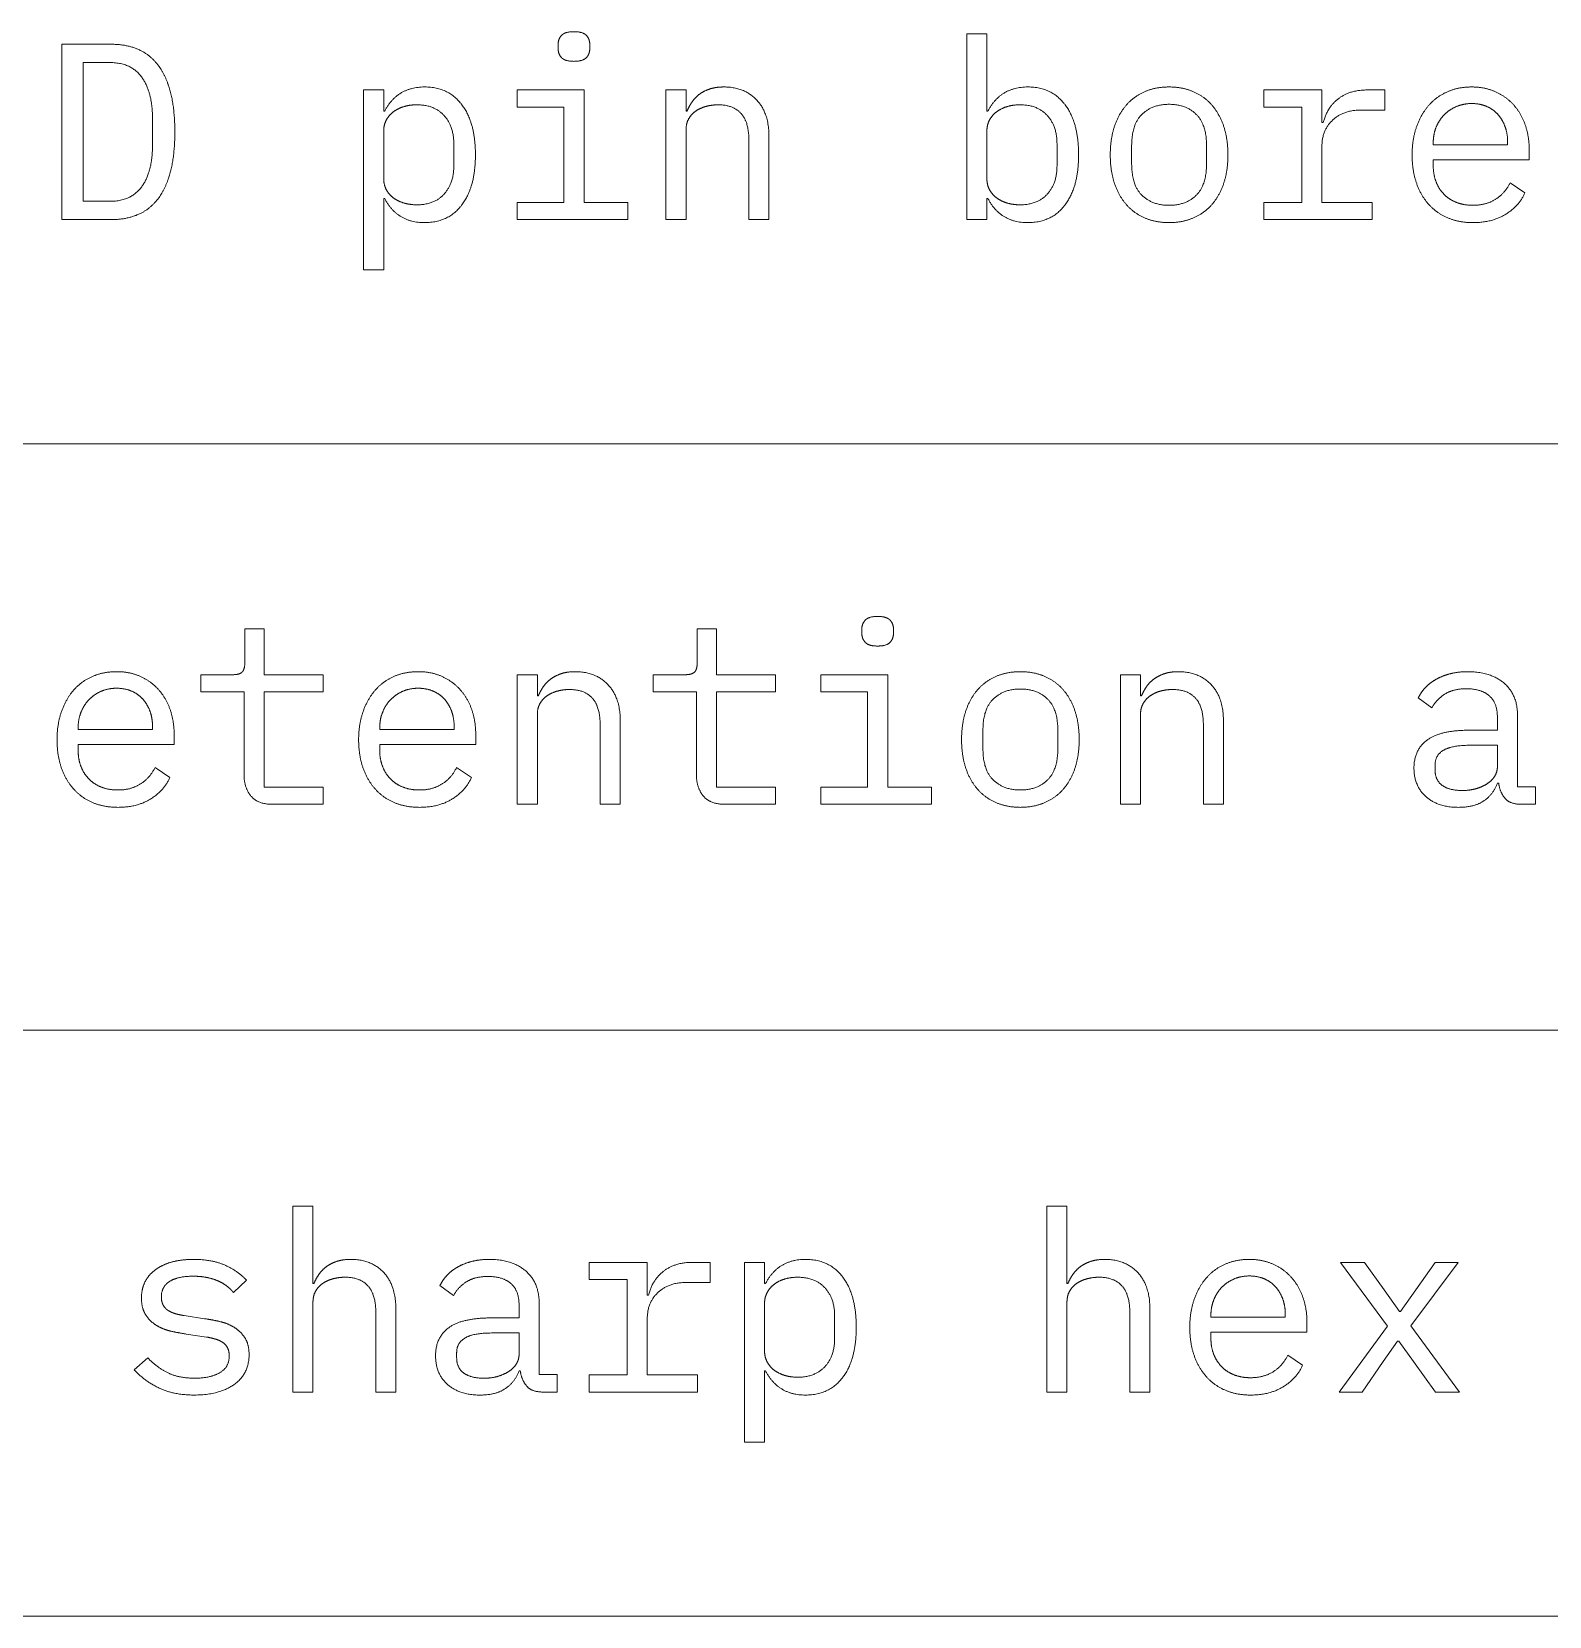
# Model space of a CAD drawing. Header units: millimetres. Extents: x 22 to 584, y 11 to 410.
# Drawn here: x 457.35 to 475.47, y 51.35 to 70.27 of the extents above; entities that cross this region are included whole.
import ezdxf

# ---------------------------------------------------------------- set-up
doc = ezdxf.new("R2010")
doc.units = ezdxf.units.MM
doc.layers.add('dims', color=7, linetype='Continuous', lineweight=5)

msp = doc.modelspace()

# ---------------------------------------------------------------- linework, layer by layer
at = {"layer": 'dims'}
for p, q in [((468.513, 70.248), (468.513, 68.028)), ((468.753, 70.248), (468.513, 70.248)), ((468.753, 69.324), (468.753, 70.248)), ((457.713, 70.122), (457.713, 68.028)), ((458.298, 70.122), (457.713, 70.122)), ((463.635, 70.119), (463.635, 70.071)), ((464.013, 70.071), (464.013, 70.119)), ((457.965, 69.903), (458.286, 69.903)), ((457.965, 68.247), (457.965, 69.903)), ((461.313, 69.576), (461.313, 67.428)), ((461.553, 69.576), (461.313, 69.576)), ((461.553, 69.324), (461.553, 69.576)), ((463.146, 69.576), (463.146, 69.372)), ((463.944, 69.576), (463.146, 69.576)), ((463.944, 68.232), (463.944, 69.576)), ((464.922, 69.576), (464.922, 68.028)), ((465.162, 69.576), (464.922, 69.576)), ((465.162, 69.324), (465.162, 69.576)), ((472.059, 69.576), (472.059, 69.372)), ((472.752, 69.576), (472.059, 69.576)), ((472.752, 69.186), (472.752, 69.576)), ((473.505, 69.576), (473.289, 69.576)), ((473.505, 69.336), (473.505, 69.576)), ((461.565, 69.324), (461.553, 69.324)), ((463.146, 69.372), (463.704, 69.372)), ((463.704, 69.372), (463.704, 68.232)), ((465.174, 69.324), (465.162, 69.324)), ((468.765, 69.324), (468.753, 69.324)), ((472.059, 69.372), (472.512, 69.372)), ((472.512, 69.372), (472.512, 68.232)), ((473.214, 69.336), (473.505, 69.336)), ((458.793, 69.237), (458.793, 68.913)), ((461.553, 68.523), (461.553, 69.081)), ((465.162, 68.028), (465.162, 69.102)), ((468.753, 68.523), (468.753, 69.081)), ((472.767, 69.186), (472.752, 69.186)), ((462.39, 68.934), (462.39, 68.67)), ((465.912, 68.979), (465.912, 68.028)), ((466.152, 68.028), (466.152, 69.021)), ((469.59, 68.934), (469.59, 68.67)), ((470.481, 68.691), (470.481, 68.913)), ((471.375, 68.913), (471.375, 68.691)), ((472.752, 68.232), (472.752, 68.901)), ((474.081, 68.922), (474.081, 68.943)), ((474.969, 68.922), (474.081, 68.922)), ((474.969, 68.955), (474.969, 68.922)), ((474.081, 68.742), (475.227, 68.742)), ((474.081, 68.67), (474.081, 68.742)), ((475.227, 68.742), (475.227, 68.856)), ((475.176, 68.349), (474.999, 68.469)), ((458.286, 68.247), (457.965, 68.247)), ((461.553, 68.28), (461.565, 68.28)), ((461.553, 67.428), (461.553, 68.28)), ((463.146, 68.232), (463.146, 68.028)), ((463.704, 68.232), (463.146, 68.232)), ((464.466, 68.232), (463.944, 68.232)), ((464.466, 68.028), (464.466, 68.232)), ((468.753, 68.28), (468.765, 68.28)), ((468.753, 68.028), (468.753, 68.28)), ((472.059, 68.232), (472.059, 68.028)), ((472.512, 68.232), (472.059, 68.232)), ((473.352, 68.232), (472.752, 68.232)), ((473.352, 68.028), (473.352, 68.232)), ((457.713, 68.028), (458.298, 68.028)), ((463.146, 68.028), (464.466, 68.028)), ((464.922, 68.028), (465.162, 68.028)), ((465.912, 68.028), (466.152, 68.028)), ((468.513, 68.028), (468.753, 68.028)), ((472.059, 68.028), (473.352, 68.028)), ((461.313, 67.428), (461.553, 67.428)), ((423.223, 65.35), (566.75, 65.35)), ((459.895, 63.14), (459.895, 62.735)), ((460.126, 63.14), (459.895, 63.14)), ((460.126, 62.594), (460.126, 63.14)), ((465.295, 63.14), (465.295, 62.735)), ((465.526, 63.14), (465.295, 63.14)), ((465.526, 62.594), (465.526, 63.14)), ((467.26, 63.137), (467.26, 63.089)), ((467.638, 63.089), (467.638, 63.137)), ((459.37, 62.594), (459.37, 62.39)), ((459.754, 62.594), (459.37, 62.594)), ((460.831, 62.594), (460.126, 62.594)), ((460.831, 62.39), (460.831, 62.594)), ((463.147, 62.594), (463.147, 61.046)), ((463.387, 62.594), (463.147, 62.594)), ((463.387, 62.342), (463.387, 62.594)), ((464.77, 62.594), (464.77, 62.39)), ((465.154, 62.594), (464.77, 62.594)), ((466.231, 62.594), (465.526, 62.594)), ((466.231, 62.39), (466.231, 62.594)), ((466.771, 62.594), (466.771, 62.39)), ((467.569, 62.594), (466.771, 62.594)), ((467.569, 61.25), (467.569, 62.594)), ((470.347, 62.594), (470.347, 61.046)), ((470.587, 62.594), (470.347, 62.594)), ((470.587, 62.342), (470.587, 62.594)), ((459.37, 62.39), (459.886, 62.39)), ((459.886, 62.39), (459.886, 61.4)), ((460.126, 62.39), (460.831, 62.39)), ((460.126, 61.25), (460.126, 62.39)), ((463.399, 62.342), (463.387, 62.342)), ((464.77, 62.39), (465.286, 62.39)), ((465.286, 62.39), (465.286, 61.4)), ((465.526, 62.39), (466.231, 62.39)), ((465.526, 61.25), (465.526, 62.39)), ((466.771, 62.39), (467.329, 62.39)), ((467.329, 62.39), (467.329, 61.25)), ((470.599, 62.342), (470.587, 62.342)), ((473.902, 62.318), (474.064, 62.198)), ((463.387, 61.046), (463.387, 62.12)), ((470.587, 61.046), (470.587, 62.12)), ((474.847, 62.084), (474.847, 61.931)), ((475.087, 61.256), (475.087, 62.108)), ((457.906, 61.94), (457.906, 61.961)), ((458.794, 61.94), (457.906, 61.94)), ((458.794, 61.973), (458.794, 61.94)), ((461.506, 61.94), (461.506, 61.961)), ((462.394, 61.94), (461.506, 61.94)), ((462.394, 61.973), (462.394, 61.94)), ((464.137, 61.997), (464.137, 61.046)), ((464.377, 61.046), (464.377, 62.039)), ((468.706, 61.709), (468.706, 61.931)), ((469.6, 61.931), (469.6, 61.709)), ((471.337, 61.997), (471.337, 61.046)), ((471.577, 61.046), (471.577, 62.039)), ((474.847, 61.931), (474.517, 61.931)), ((457.906, 61.76), (459.052, 61.76)), ((457.906, 61.688), (457.906, 61.76)), ((459.052, 61.76), (459.052, 61.874)), ((461.506, 61.76), (462.652, 61.76)), ((461.506, 61.688), (461.506, 61.76)), ((462.652, 61.76), (462.652, 61.874)), ((474.517, 61.751), (474.847, 61.751)), ((474.847, 61.751), (474.847, 61.496)), ((474.103, 61.454), (474.103, 61.517)), ((459.001, 61.367), (458.824, 61.487)), ((462.601, 61.367), (462.424, 61.487)), ((460.831, 61.25), (460.126, 61.25)), ((460.831, 61.046), (460.831, 61.25)), ((466.231, 61.25), (465.526, 61.25)), ((466.231, 61.046), (466.231, 61.25)), ((466.771, 61.25), (466.771, 61.046)), ((467.329, 61.25), (466.771, 61.25)), ((468.091, 61.25), (467.569, 61.25)), ((468.091, 61.046), (468.091, 61.25)), ((474.847, 61.298), (474.862, 61.298)), ((475.303, 61.256), (475.087, 61.256)), ((475.303, 61.046), (475.303, 61.256)), ((460.228, 61.046), (460.831, 61.046)), ((463.147, 61.046), (463.387, 61.046)), ((464.137, 61.046), (464.377, 61.046)), ((465.628, 61.046), (466.231, 61.046)), ((466.771, 61.046), (468.091, 61.046)), ((470.347, 61.046), (470.587, 61.046)), ((471.337, 61.046), (471.577, 61.046)), ((475.138, 61.046), (475.303, 61.046)), ((423.223, 58.35), (566.75, 58.35)), ((460.469, 56.248), (460.469, 54.028)), ((460.709, 56.248), (460.469, 56.248)), ((460.709, 55.324), (460.709, 56.248)), ((469.469, 56.248), (469.469, 54.028)), ((469.709, 56.248), (469.469, 56.248)), ((469.709, 55.324), (469.709, 56.248)), ((464.005, 55.576), (464.005, 55.372)), ((464.699, 55.576), (464.005, 55.576)), ((464.699, 55.186), (464.699, 55.576)), ((465.451, 55.576), (465.235, 55.576)), ((465.451, 55.336), (465.451, 55.576)), ((465.859, 55.576), (465.859, 53.428)), ((466.099, 55.576), (465.859, 55.576)), ((466.099, 55.324), (466.099, 55.576)), ((472.972, 55.576), (473.534, 54.814)), ((473.26, 55.576), (472.972, 55.576)), ((473.494, 55.249), (473.26, 55.576)), ((473.812, 54.817), (474.379, 55.576)), ((474.103, 55.576), (473.872, 55.249)), ((474.379, 55.576), (474.103, 55.576)), ((459.76, 55.216), (459.916, 55.363)), ((460.72, 55.324), (460.709, 55.324)), ((462.224, 55.3), (462.385, 55.18)), ((464.005, 55.372), (464.459, 55.372)), ((464.459, 55.372), (464.459, 54.232)), ((465.16, 55.336), (465.451, 55.336)), ((466.111, 55.324), (466.099, 55.324)), ((469.72, 55.324), (469.709, 55.324)), ((460.709, 54.028), (460.709, 55.102)), ((463.169, 55.066), (463.169, 54.913)), ((463.409, 54.238), (463.409, 55.09)), ((464.714, 55.186), (464.699, 55.186)), ((466.099, 54.523), (466.099, 55.081)), ((469.709, 54.028), (469.709, 55.102)), ((473.68, 54.991), (473.494, 55.249)), ((473.872, 55.249), (473.692, 54.991)), ((459.415, 54.904), (459.172, 54.94)), ((461.459, 54.979), (461.459, 54.028)), ((461.698, 54.028), (461.698, 55.021)), ((463.169, 54.913), (462.839, 54.913)), ((464.699, 54.232), (464.699, 54.901)), ((466.936, 54.934), (466.936, 54.67)), ((470.459, 54.979), (470.459, 54.028)), ((470.699, 54.028), (470.699, 55.021)), ((471.427, 54.922), (471.427, 54.943)), ((472.315, 54.922), (471.427, 54.922)), ((472.315, 54.955), (472.315, 54.922)), ((473.692, 54.991), (473.68, 54.991)), ((459.194, 54.721), (459.436, 54.685)), ((462.839, 54.733), (463.169, 54.733)), ((463.169, 54.733), (463.169, 54.478)), ((471.427, 54.742), (472.574, 54.742)), ((471.427, 54.67), (471.427, 54.742)), ((472.574, 54.742), (472.574, 54.856)), ((473.534, 54.814), (472.957, 54.028)), ((474.394, 54.028), (473.812, 54.817)), ((462.424, 54.436), (462.424, 54.499)), ((473.485, 54.391), (473.656, 54.637)), ((473.656, 54.637), (473.669, 54.637)), ((473.669, 54.637), (473.845, 54.391)), ((458.737, 54.436), (458.575, 54.295)), ((472.522, 54.349), (472.345, 54.469)), ((473.234, 54.028), (473.485, 54.391)), ((473.845, 54.391), (474.106, 54.028)), ((463.169, 54.28), (463.184, 54.28)), ((463.624, 54.238), (463.409, 54.238)), ((463.624, 54.028), (463.624, 54.238)), ((464.005, 54.232), (464.005, 54.028)), ((464.459, 54.232), (464.005, 54.232)), ((465.299, 54.232), (464.699, 54.232)), ((465.299, 54.028), (465.299, 54.232)), ((466.099, 54.28), (466.111, 54.28)), ((466.099, 53.428), (466.099, 54.28)), ((460.469, 54.028), (460.709, 54.028)), ((461.459, 54.028), (461.698, 54.028)), ((463.459, 54.028), (463.624, 54.028)), ((464.005, 54.028), (465.299, 54.028)), ((469.469, 54.028), (469.709, 54.028)), ((470.459, 54.028), (470.699, 54.028)), ((472.957, 54.028), (473.234, 54.028)), ((474.106, 54.028), (474.394, 54.028)), ((465.859, 53.428), (466.099, 53.428)), ((423.223, 51.35), (566.75, 51.35))]:
    msp.add_line(p, q, dxfattribs=at)
for points in [[(463.635, 70.119), (463.635, 70.185), (463.677, 70.229)], [(463.677, 70.229), (463.719, 70.272), (463.824, 70.272)], [(463.824, 70.272), (463.929, 70.272), (463.971, 70.229)], [(463.971, 70.229), (464.013, 70.185), (464.013, 70.119)], [(458.298, 70.122), (458.682, 70.122), (458.871, 69.858)], [(463.677, 69.961), (463.635, 70.005), (463.635, 70.071)], [(464.013, 70.071), (464.013, 70.005), (463.971, 69.961)], [(458.665, 69.729), (458.538, 69.903), (458.286, 69.903)], [(458.871, 69.858), (459.06, 69.594), (459.06, 69.075)], [(463.824, 69.918), (463.719, 69.918), (463.677, 69.961)], [(463.971, 69.961), (463.929, 69.918), (463.824, 69.918)], [(458.793, 69.237), (458.793, 69.555), (458.665, 69.729)], [(461.565, 69.324), (461.715, 69.612), (462.042, 69.612)], [(462.042, 69.612), (462.327, 69.612), (462.487, 69.399)], [(465.234, 69.433), (465.27, 69.486), (465.322, 69.525)], [(465.322, 69.525), (465.375, 69.564), (465.447, 69.588)], [(465.447, 69.588), (465.519, 69.612), (465.615, 69.612)], [(465.615, 69.612), (465.858, 69.612), (466.005, 69.457)], [(466.005, 69.457), (466.152, 69.303), (466.152, 69.021)], [(468.765, 69.324), (468.915, 69.612), (469.242, 69.612)], [(469.242, 69.612), (469.527, 69.612), (469.687, 69.399)], [(470.414, 69.391), (470.505, 69.498), (470.635, 69.555)], [(470.635, 69.555), (470.766, 69.612), (470.928, 69.612)], [(470.928, 69.612), (471.09, 69.612), (471.22, 69.555)], [(471.22, 69.555), (471.351, 69.498), (471.442, 69.391)], [(472.767, 69.186), (472.815, 69.369), (472.949, 69.472)], [(472.949, 69.472), (473.082, 69.576), (473.289, 69.576)], [(474.027, 69.391), (474.12, 69.498), (474.25, 69.555)], [(474.25, 69.555), (474.381, 69.612), (474.54, 69.612)], [(474.54, 69.612), (474.696, 69.612), (474.823, 69.555)], [(474.823, 69.555), (474.951, 69.498), (475.041, 69.397)], [(461.67, 69.316), (461.616, 69.276), (461.584, 69.217)], [(461.796, 69.378), (461.724, 69.357), (461.67, 69.316)], [(461.949, 69.399), (461.868, 69.399), (461.796, 69.378)], [(462.274, 69.271), (462.159, 69.399), (461.949, 69.399)], [(462.39, 68.934), (462.39, 69.144), (462.274, 69.271)], [(462.487, 69.399), (462.648, 69.186), (462.648, 68.802)], [(465.174, 69.324), (465.198, 69.381), (465.234, 69.433)], [(465.282, 69.327), (465.228, 69.291), (465.195, 69.234)], [(465.405, 69.381), (465.336, 69.363), (465.282, 69.327)], [(465.546, 69.399), (465.474, 69.399), (465.405, 69.381)], [(465.819, 69.295), (465.726, 69.399), (465.546, 69.399)], [(465.912, 68.979), (465.912, 69.192), (465.819, 69.295)], [(468.87, 69.316), (468.816, 69.276), (468.784, 69.217)], [(468.996, 69.378), (468.924, 69.357), (468.87, 69.316)], [(469.149, 69.399), (469.068, 69.399), (468.996, 69.378)], [(469.474, 69.271), (469.359, 69.399), (469.149, 69.399)], [(469.59, 68.934), (469.59, 69.144), (469.474, 69.271)], [(469.687, 69.399), (469.848, 69.186), (469.848, 68.802)], [(470.274, 69.135), (470.322, 69.285), (470.414, 69.391)], [(470.604, 69.285), (470.481, 69.165), (470.481, 68.913)], [(470.928, 69.405), (470.727, 69.405), (470.604, 69.285)], [(471.252, 69.285), (471.129, 69.405), (470.928, 69.405)], [(471.375, 68.913), (471.375, 69.165), (471.252, 69.285)], [(471.442, 69.391), (471.534, 69.285), (471.582, 69.135)], [(473.214, 69.336), (473.007, 69.336), (472.88, 69.216)], [(473.881, 69.135), (473.934, 69.285), (474.027, 69.391)], [(474.211, 69.279), (474.15, 69.216), (474.115, 69.13)], [(474.357, 69.378), (474.273, 69.342), (474.211, 69.279)], [(474.54, 69.414), (474.441, 69.414), (474.357, 69.378)], [(474.715, 69.381), (474.636, 69.414), (474.54, 69.414)], [(474.85, 69.286), (474.795, 69.348), (474.715, 69.381)], [(474.937, 69.141), (474.906, 69.225), (474.85, 69.286)], [(475.041, 69.397), (475.131, 69.297), (475.179, 69.159)], [(459.06, 69.075), (459.06, 68.556), (458.871, 68.292)], [(461.584, 69.217), (461.553, 69.159), (461.553, 69.081)], [(465.195, 69.234), (465.162, 69.177), (465.162, 69.102)], [(468.784, 69.217), (468.753, 69.159), (468.753, 69.081)], [(470.226, 68.802), (470.226, 68.985), (470.274, 69.135)], [(471.582, 69.135), (471.63, 68.985), (471.63, 68.802)], [(472.88, 69.216), (472.752, 69.096), (472.752, 68.901)], [(473.829, 68.799), (473.829, 68.985), (473.881, 69.135)], [(474.115, 69.13), (474.081, 69.045), (474.081, 68.943)], [(474.969, 68.955), (474.969, 69.057), (474.937, 69.141)], [(475.179, 69.159), (475.227, 69.021), (475.227, 68.856)], [(458.665, 68.421), (458.793, 68.595), (458.793, 68.913)], [(462.648, 68.802), (462.648, 68.418), (462.487, 68.205)], [(469.848, 68.802), (469.848, 68.418), (469.687, 68.205)], [(470.274, 68.467), (470.226, 68.616), (470.226, 68.802)], [(470.481, 68.691), (470.481, 68.439), (470.604, 68.319)], [(471.252, 68.319), (471.375, 68.439), (471.375, 68.691)], [(471.63, 68.802), (471.63, 68.616), (471.582, 68.467)], [(473.88, 68.467), (473.829, 68.616), (473.829, 68.799)], [(461.553, 68.523), (461.553, 68.445), (461.584, 68.386)], [(462.274, 68.332), (462.39, 68.46), (462.39, 68.67)], [(468.753, 68.523), (468.753, 68.445), (468.784, 68.386)], [(469.474, 68.332), (469.59, 68.46), (469.59, 68.67)], [(474.081, 68.67), (474.081, 68.568), (474.114, 68.481)], [(458.286, 68.247), (458.538, 68.247), (458.665, 68.421)], [(461.584, 68.386), (461.616, 68.328), (461.67, 68.287)], [(461.949, 68.205), (462.159, 68.205), (462.274, 68.332)], [(468.784, 68.386), (468.816, 68.328), (468.87, 68.287)], [(469.149, 68.205), (469.359, 68.205), (469.474, 68.332)], [(470.414, 68.212), (470.322, 68.319), (470.274, 68.467)], [(470.604, 68.319), (470.727, 68.199), (470.928, 68.199)], [(470.928, 68.199), (471.129, 68.199), (471.252, 68.319)], [(471.582, 68.467), (471.534, 68.319), (471.442, 68.212)], [(474.025, 68.212), (473.931, 68.319), (473.88, 68.467)], [(474.114, 68.481), (474.147, 68.394), (474.209, 68.331)], [(474.209, 68.331), (474.27, 68.268), (474.359, 68.233)], [(474.825, 68.271), (474.939, 68.343), (474.999, 68.469)], [(475.176, 68.349), (475.107, 68.193), (474.946, 68.092)], [(458.871, 68.292), (458.682, 68.028), (458.298, 68.028)], [(462.042, 67.992), (461.715, 67.992), (461.565, 68.28)], [(461.67, 68.287), (461.724, 68.247), (461.796, 68.226)], [(461.796, 68.226), (461.868, 68.205), (461.949, 68.205)], [(462.487, 68.205), (462.327, 67.992), (462.042, 67.992)], [(469.242, 67.992), (468.915, 67.992), (468.765, 68.28)], [(468.87, 68.287), (468.924, 68.247), (468.996, 68.226)], [(468.996, 68.226), (469.068, 68.205), (469.149, 68.205)], [(469.687, 68.205), (469.527, 67.992), (469.242, 67.992)], [(470.635, 68.049), (470.505, 68.106), (470.414, 68.212)], [(471.442, 68.212), (471.351, 68.106), (471.22, 68.049)], [(474.254, 68.049), (474.12, 68.106), (474.025, 68.212)], [(474.359, 68.233), (474.447, 68.199), (474.555, 68.199)], [(474.555, 68.199), (474.711, 68.199), (474.825, 68.271)], [(470.928, 67.992), (470.766, 67.992), (470.635, 68.049)], [(471.22, 68.049), (471.09, 67.992), (470.928, 67.992)], [(474.555, 67.992), (474.387, 67.992), (474.254, 68.049)], [(474.946, 68.092), (474.786, 67.992), (474.555, 67.992)], [(467.26, 63.137), (467.26, 63.203), (467.302, 63.246)], [(467.302, 63.246), (467.344, 63.29), (467.449, 63.29)], [(467.449, 63.29), (467.554, 63.29), (467.596, 63.246)], [(467.596, 63.246), (467.638, 63.203), (467.638, 63.137)], [(467.302, 62.979), (467.26, 63.023), (467.26, 63.089)], [(467.638, 63.089), (467.638, 63.023), (467.596, 62.979)], [(467.449, 62.936), (467.344, 62.936), (467.302, 62.979)], [(467.596, 62.979), (467.554, 62.936), (467.449, 62.936)], [(459.864, 62.625), (459.895, 62.657), (459.895, 62.735)], [(465.264, 62.625), (465.295, 62.657), (465.295, 62.735)], [(457.852, 62.409), (457.945, 62.516), (458.076, 62.573)], [(458.076, 62.573), (458.206, 62.63), (458.365, 62.63)], [(458.365, 62.63), (458.521, 62.63), (458.649, 62.573)], [(458.649, 62.573), (458.776, 62.516), (458.866, 62.415)], [(459.754, 62.594), (459.832, 62.594), (459.864, 62.625)], [(461.452, 62.409), (461.545, 62.516), (461.676, 62.573)], [(461.676, 62.573), (461.806, 62.63), (461.965, 62.63)], [(461.965, 62.63), (462.121, 62.63), (462.249, 62.573)], [(462.249, 62.573), (462.376, 62.516), (462.466, 62.415)], [(463.399, 62.342), (463.423, 62.399), (463.459, 62.451)], [(463.459, 62.451), (463.495, 62.504), (463.548, 62.543)], [(463.548, 62.543), (463.6, 62.582), (463.672, 62.606)], [(463.672, 62.606), (463.744, 62.63), (463.84, 62.63)], [(463.84, 62.63), (464.083, 62.63), (464.23, 62.475)], [(464.23, 62.475), (464.377, 62.321), (464.377, 62.039)], [(465.154, 62.594), (465.232, 62.594), (465.264, 62.625)], [(468.639, 62.409), (468.73, 62.516), (468.861, 62.573)], [(468.861, 62.573), (468.991, 62.63), (469.153, 62.63)], [(469.153, 62.63), (469.315, 62.63), (469.446, 62.573)], [(469.446, 62.573), (469.576, 62.516), (469.668, 62.409)], [(470.599, 62.342), (470.623, 62.399), (470.659, 62.451)], [(470.659, 62.451), (470.695, 62.504), (470.748, 62.543)], [(470.748, 62.543), (470.8, 62.582), (470.872, 62.606)], [(470.872, 62.606), (470.944, 62.63), (471.04, 62.63)], [(471.04, 62.63), (471.283, 62.63), (471.43, 62.475)], [(471.43, 62.475), (471.577, 62.321), (471.577, 62.039)], [(473.983, 62.435), (474.034, 62.492), (474.109, 62.535)], [(474.109, 62.535), (474.184, 62.579), (474.28, 62.604)], [(474.28, 62.604), (474.376, 62.63), (474.493, 62.63)], [(474.493, 62.63), (474.766, 62.63), (474.927, 62.492)], [(474.927, 62.492), (475.087, 62.354), (475.087, 62.108)], [(457.707, 62.153), (457.759, 62.303), (457.852, 62.409)], [(458.037, 62.297), (457.975, 62.234), (457.941, 62.148)], [(458.182, 62.396), (458.098, 62.36), (458.037, 62.297)], [(458.365, 62.432), (458.266, 62.432), (458.182, 62.396)], [(458.541, 62.399), (458.461, 62.432), (458.365, 62.432)], [(458.676, 62.304), (458.62, 62.366), (458.541, 62.399)], [(458.763, 62.159), (458.731, 62.243), (458.676, 62.304)], [(458.866, 62.415), (458.956, 62.315), (459.004, 62.177)], [(461.307, 62.153), (461.359, 62.303), (461.452, 62.409)], [(461.637, 62.297), (461.575, 62.234), (461.541, 62.148)], [(461.782, 62.396), (461.698, 62.36), (461.637, 62.297)], [(461.965, 62.432), (461.866, 62.432), (461.782, 62.396)], [(462.141, 62.399), (462.061, 62.432), (461.965, 62.432)], [(462.276, 62.304), (462.22, 62.366), (462.141, 62.399)], [(462.363, 62.159), (462.331, 62.243), (462.276, 62.304)], [(462.466, 62.415), (462.556, 62.315), (462.604, 62.177)], [(463.507, 62.345), (463.453, 62.309), (463.42, 62.252)], [(463.63, 62.399), (463.561, 62.381), (463.507, 62.345)], [(463.771, 62.417), (463.699, 62.417), (463.63, 62.399)], [(464.044, 62.313), (463.951, 62.417), (463.771, 62.417)], [(464.137, 61.997), (464.137, 62.21), (464.044, 62.313)], [(468.499, 62.153), (468.547, 62.303), (468.639, 62.409)], [(468.829, 62.303), (468.706, 62.183), (468.706, 61.931)], [(469.153, 62.423), (468.952, 62.423), (468.829, 62.303)], [(469.477, 62.303), (469.354, 62.423), (469.153, 62.423)], [(469.6, 61.931), (469.6, 62.183), (469.477, 62.303)], [(469.668, 62.409), (469.759, 62.303), (469.807, 62.153)], [(470.707, 62.345), (470.653, 62.309), (470.62, 62.252)], [(470.83, 62.399), (470.761, 62.381), (470.707, 62.345)], [(470.971, 62.417), (470.899, 62.417), (470.83, 62.399)], [(471.244, 62.313), (471.151, 62.417), (470.971, 62.417)], [(471.337, 61.997), (471.337, 62.21), (471.244, 62.313)], [(473.902, 62.318), (473.932, 62.378), (473.983, 62.435)], [(474.223, 62.364), (474.124, 62.303), (474.064, 62.198)], [(474.478, 62.426), (474.322, 62.426), (474.223, 62.364)], [(474.751, 62.34), (474.655, 62.426), (474.478, 62.426)], [(474.847, 62.084), (474.847, 62.255), (474.751, 62.34)], [(457.654, 61.817), (457.654, 62.003), (457.707, 62.153)], [(457.941, 62.148), (457.906, 62.063), (457.906, 61.961)], [(458.794, 61.973), (458.794, 62.075), (458.763, 62.159)], [(459.004, 62.177), (459.052, 62.039), (459.052, 61.874)], [(461.254, 61.817), (461.254, 62.003), (461.307, 62.153)], [(461.541, 62.148), (461.506, 62.063), (461.506, 61.961)], [(462.394, 61.973), (462.394, 62.075), (462.363, 62.159)], [(462.604, 62.177), (462.652, 62.039), (462.652, 61.874)], [(463.42, 62.252), (463.387, 62.195), (463.387, 62.12)], [(468.451, 61.82), (468.451, 62.003), (468.499, 62.153)], [(469.807, 62.153), (469.855, 62.003), (469.855, 61.82)], [(470.62, 62.252), (470.587, 62.195), (470.587, 62.12)], [(474.009, 61.814), (474.166, 61.931), (474.517, 61.931)], [(457.705, 61.485), (457.654, 61.634), (457.654, 61.817)], [(457.906, 61.688), (457.906, 61.586), (457.939, 61.499)], [(461.305, 61.485), (461.254, 61.634), (461.254, 61.817)], [(461.506, 61.688), (461.506, 61.586), (461.539, 61.499)], [(468.499, 61.485), (468.451, 61.634), (468.451, 61.82)], [(468.706, 61.709), (468.706, 61.457), (468.829, 61.337)], [(469.477, 61.337), (469.6, 61.457), (469.6, 61.709)], [(469.855, 61.82), (469.855, 61.634), (469.807, 61.485)], [(473.851, 61.481), (473.851, 61.697), (474.009, 61.814)], [(474.202, 61.691), (474.103, 61.631), (474.103, 61.517)], [(474.517, 61.751), (474.301, 61.751), (474.202, 61.691)], [(457.939, 61.499), (457.972, 61.412), (458.034, 61.349)], [(461.539, 61.499), (461.572, 61.412), (461.634, 61.349)], [(457.851, 61.23), (457.756, 61.337), (457.705, 61.485)], [(458.034, 61.349), (458.095, 61.286), (458.184, 61.251)], [(458.65, 61.289), (458.764, 61.361), (458.824, 61.487)], [(459.001, 61.367), (458.932, 61.211), (458.772, 61.11)], [(459.969, 61.145), (459.886, 61.244), (459.886, 61.4)], [(461.451, 61.23), (461.356, 61.337), (461.305, 61.485)], [(461.634, 61.349), (461.695, 61.286), (461.784, 61.251)], [(462.25, 61.289), (462.364, 61.361), (462.424, 61.487)], [(462.601, 61.367), (462.532, 61.211), (462.372, 61.11)], [(465.369, 61.145), (465.286, 61.244), (465.286, 61.4)], [(468.639, 61.23), (468.547, 61.337), (468.499, 61.485)], [(468.829, 61.337), (468.952, 61.217), (469.153, 61.217)], [(469.153, 61.217), (469.354, 61.217), (469.477, 61.337)], [(469.807, 61.485), (469.759, 61.337), (469.668, 61.23)], [(473.995, 61.136), (473.851, 61.262), (473.851, 61.481)], [(474.103, 61.454), (474.103, 61.334), (474.189, 61.272)], [(474.727, 61.293), (474.784, 61.331), (474.816, 61.383)], [(474.816, 61.383), (474.847, 61.436), (474.847, 61.496)], [(458.079, 61.067), (457.945, 61.124), (457.851, 61.23)], [(458.184, 61.251), (458.272, 61.217), (458.38, 61.217)], [(458.38, 61.217), (458.536, 61.217), (458.65, 61.289)], [(460.228, 61.046), (460.051, 61.046), (459.969, 61.145)], [(461.679, 61.067), (461.545, 61.124), (461.451, 61.23)], [(461.784, 61.251), (461.872, 61.217), (461.98, 61.217)], [(461.98, 61.217), (462.136, 61.217), (462.25, 61.289)], [(465.628, 61.046), (465.451, 61.046), (465.369, 61.145)], [(468.861, 61.067), (468.73, 61.124), (468.639, 61.23)], [(469.668, 61.23), (469.576, 61.124), (469.446, 61.067)], [(474.382, 61.01), (474.139, 61.01), (473.995, 61.136)], [(474.189, 61.272), (474.274, 61.211), (474.424, 61.211)], [(474.424, 61.211), (474.517, 61.211), (474.594, 61.233)], [(474.594, 61.233), (474.67, 61.256), (474.727, 61.293)], [(474.847, 61.298), (474.796, 61.163), (474.684, 61.086)], [(474.937, 61.118), (474.877, 61.19), (474.862, 61.298)], [(458.38, 61.01), (458.212, 61.01), (458.079, 61.067)], [(458.772, 61.11), (458.611, 61.01), (458.38, 61.01)], [(461.98, 61.01), (461.812, 61.01), (461.679, 61.067)], [(462.372, 61.11), (462.211, 61.01), (461.98, 61.01)], [(469.153, 61.01), (468.991, 61.01), (468.861, 61.067)], [(469.446, 61.067), (469.315, 61.01), (469.153, 61.01)], [(474.684, 61.086), (474.571, 61.01), (474.382, 61.01)], [(475.138, 61.046), (474.997, 61.046), (474.937, 61.118)], [(458.709, 55.353), (458.755, 55.438), (458.839, 55.496)], [(458.839, 55.496), (458.924, 55.555), (459.037, 55.584)], [(459.037, 55.584), (459.151, 55.612), (459.286, 55.612)], [(459.286, 55.612), (459.496, 55.612), (459.651, 55.546)], [(459.651, 55.546), (459.805, 55.48), (459.916, 55.363)], [(460.78, 55.433), (460.816, 55.486), (460.869, 55.525)], [(460.869, 55.525), (460.921, 55.564), (460.993, 55.588)], [(460.993, 55.588), (461.065, 55.612), (461.161, 55.612)], [(461.161, 55.612), (461.404, 55.612), (461.551, 55.458)], [(461.551, 55.458), (461.698, 55.303), (461.698, 55.021)], [(462.304, 55.417), (462.355, 55.474), (462.43, 55.517)], [(462.43, 55.517), (462.505, 55.561), (462.601, 55.586)], [(462.601, 55.586), (462.697, 55.612), (462.814, 55.612)], [(462.814, 55.612), (463.087, 55.612), (463.248, 55.474)], [(463.248, 55.474), (463.409, 55.336), (463.409, 55.09)], [(464.714, 55.186), (464.761, 55.369), (464.895, 55.472)], [(464.895, 55.472), (465.029, 55.576), (465.235, 55.576)], [(466.111, 55.324), (466.261, 55.612), (466.589, 55.612)], [(466.589, 55.612), (466.874, 55.612), (467.034, 55.399)], [(469.78, 55.433), (469.816, 55.486), (469.869, 55.525)], [(469.869, 55.525), (469.921, 55.564), (469.993, 55.588)], [(469.993, 55.588), (470.065, 55.612), (470.161, 55.612)], [(470.161, 55.612), (470.404, 55.612), (470.551, 55.458)], [(470.551, 55.458), (470.699, 55.303), (470.699, 55.021)], [(471.373, 55.391), (471.466, 55.498), (471.597, 55.555)], [(471.597, 55.555), (471.727, 55.612), (471.886, 55.612)], [(471.886, 55.612), (472.042, 55.612), (472.17, 55.555)], [(472.17, 55.555), (472.297, 55.498), (472.387, 55.398)], [(458.662, 55.15), (458.662, 55.267), (458.709, 55.353)], [(458.997, 55.348), (458.899, 55.285), (458.899, 55.165)], [(459.277, 55.411), (459.094, 55.411), (458.997, 55.348)], [(459.457, 55.393), (459.379, 55.411), (459.277, 55.411)], [(459.594, 55.346), (459.535, 55.375), (459.457, 55.393)], [(459.693, 55.283), (459.652, 55.318), (459.594, 55.346)], [(459.76, 55.216), (459.734, 55.249), (459.693, 55.283)], [(460.72, 55.324), (460.744, 55.381), (460.78, 55.433)], [(460.828, 55.327), (460.774, 55.291), (460.741, 55.234)], [(460.951, 55.381), (460.882, 55.363), (460.828, 55.327)], [(461.092, 55.399), (461.02, 55.399), (460.951, 55.381)], [(461.365, 55.295), (461.272, 55.399), (461.092, 55.399)], [(461.459, 54.979), (461.459, 55.192), (461.365, 55.295)], [(462.224, 55.3), (462.254, 55.36), (462.304, 55.417)], [(462.544, 55.346), (462.445, 55.285), (462.385, 55.18)], [(462.799, 55.408), (462.644, 55.408), (462.544, 55.346)], [(463.072, 55.323), (462.976, 55.408), (462.799, 55.408)], [(463.169, 55.066), (463.169, 55.237), (463.072, 55.323)], [(465.16, 55.336), (464.954, 55.336), (464.826, 55.216)], [(466.216, 55.316), (466.162, 55.276), (466.131, 55.217)], [(466.342, 55.378), (466.27, 55.357), (466.216, 55.316)], [(466.495, 55.399), (466.414, 55.399), (466.342, 55.378)], [(466.821, 55.271), (466.705, 55.399), (466.495, 55.399)], [(466.936, 54.934), (466.936, 55.144), (466.821, 55.271)], [(467.034, 55.399), (467.194, 55.186), (467.194, 54.802)], [(469.72, 55.324), (469.744, 55.381), (469.78, 55.433)], [(469.828, 55.327), (469.774, 55.291), (469.741, 55.234)], [(469.951, 55.381), (469.882, 55.363), (469.828, 55.327)], [(470.092, 55.399), (470.02, 55.399), (469.951, 55.381)], [(470.365, 55.295), (470.272, 55.399), (470.092, 55.399)], [(470.459, 54.979), (470.459, 55.192), (470.365, 55.295)], [(471.228, 55.135), (471.28, 55.285), (471.373, 55.391)], [(471.558, 55.279), (471.496, 55.216), (471.462, 55.13)], [(471.703, 55.378), (471.619, 55.342), (471.558, 55.279)], [(471.886, 55.414), (471.787, 55.414), (471.703, 55.378)], [(472.062, 55.381), (471.982, 55.414), (471.886, 55.414)], [(472.197, 55.286), (472.141, 55.348), (472.062, 55.381)], [(472.284, 55.141), (472.252, 55.225), (472.197, 55.286)], [(472.387, 55.398), (472.477, 55.297), (472.525, 55.159)], [(458.715, 54.946), (458.662, 55.024), (458.662, 55.15)], [(458.899, 55.165), (458.899, 55.105), (458.922, 55.064)], [(458.922, 55.064), (458.944, 55.024), (458.983, 55)], [(460.741, 55.234), (460.709, 55.177), (460.709, 55.102)], [(464.826, 55.216), (464.699, 55.096), (464.699, 54.901)], [(466.131, 55.217), (466.099, 55.159), (466.099, 55.081)], [(469.741, 55.234), (469.709, 55.177), (469.709, 55.102)], [(471.175, 54.799), (471.175, 54.985), (471.228, 55.135)], [(471.462, 55.13), (471.427, 55.045), (471.427, 54.943)], [(472.315, 54.955), (472.315, 55.057), (472.284, 55.141)], [(472.525, 55.159), (472.574, 55.021), (472.574, 54.856)], [(458.845, 54.821), (458.767, 54.868), (458.715, 54.946)], [(458.983, 55), (459.022, 54.976), (459.072, 54.962)], [(459.072, 54.962), (459.121, 54.949), (459.172, 54.94)], [(459.415, 54.904), (459.499, 54.892), (459.592, 54.871)], [(462.33, 54.796), (462.487, 54.913), (462.839, 54.913)], [(459.018, 54.754), (458.924, 54.775), (458.845, 54.821)], [(459.194, 54.721), (459.112, 54.733), (459.018, 54.754)], [(459.538, 54.662), (459.49, 54.676), (459.436, 54.685)], [(459.592, 54.871), (459.685, 54.85), (459.763, 54.804)], [(459.763, 54.804), (459.841, 54.757), (459.894, 54.679)], [(462.172, 54.463), (462.172, 54.679), (462.33, 54.796)], [(462.839, 54.733), (462.622, 54.733), (462.523, 54.673)], [(467.194, 54.802), (467.194, 54.418), (467.034, 54.205)], [(471.226, 54.467), (471.175, 54.616), (471.175, 54.799)], [(459.625, 54.625), (459.586, 54.649), (459.538, 54.662)], [(459.687, 54.56), (459.664, 54.601), (459.625, 54.625)], [(459.709, 54.46), (459.709, 54.52), (459.687, 54.56)], [(459.894, 54.679), (459.946, 54.601), (459.946, 54.475)], [(462.523, 54.673), (462.424, 54.613), (462.424, 54.499)], [(466.099, 54.523), (466.099, 54.445), (466.131, 54.386)], [(466.821, 54.333), (466.936, 54.46), (466.936, 54.67)], [(471.427, 54.67), (471.427, 54.568), (471.46, 54.481)], [(458.737, 54.436), (458.849, 54.319), (458.98, 54.256)], [(459.594, 54.258), (459.709, 54.322), (459.709, 54.46)], [(459.946, 54.475), (459.946, 54.244), (459.768, 54.118)], [(462.316, 54.118), (462.172, 54.244), (462.172, 54.463)], [(462.424, 54.436), (462.424, 54.316), (462.51, 54.254)], [(463.048, 54.275), (463.105, 54.313), (463.137, 54.365)], [(463.137, 54.365), (463.169, 54.418), (463.169, 54.478)], [(466.131, 54.386), (466.162, 54.328), (466.216, 54.288)], [(466.495, 54.205), (466.705, 54.205), (466.821, 54.333)], [(471.372, 54.212), (471.277, 54.319), (471.226, 54.467)], [(471.46, 54.481), (471.494, 54.394), (471.555, 54.331)], [(471.555, 54.331), (471.616, 54.268), (471.705, 54.233)], [(472.171, 54.271), (472.285, 54.343), (472.345, 54.469)], [(472.522, 54.349), (472.454, 54.193), (472.293, 54.093)], [(458.874, 54.075), (458.699, 54.157), (458.575, 54.295)], [(458.98, 54.256), (459.112, 54.193), (459.299, 54.193)], [(459.768, 54.118), (459.589, 53.992), (459.292, 53.992)], [(459.299, 54.193), (459.479, 54.193), (459.594, 54.258)], [(462.704, 53.992), (462.46, 53.992), (462.316, 54.118)], [(462.51, 54.254), (462.595, 54.193), (462.745, 54.193)], [(462.745, 54.193), (462.839, 54.193), (462.915, 54.215)], [(462.915, 54.215), (462.991, 54.238), (463.048, 54.275)], [(463.169, 54.28), (463.117, 54.145), (463.005, 54.069)], [(463.259, 54.1), (463.199, 54.172), (463.184, 54.28)], [(466.589, 53.992), (466.261, 53.992), (466.111, 54.28)], [(466.216, 54.288), (466.27, 54.247), (466.342, 54.226)], [(466.342, 54.226), (466.414, 54.205), (466.495, 54.205)], [(467.034, 54.205), (466.874, 53.992), (466.589, 53.992)], [(471.6, 54.049), (471.466, 54.106), (471.372, 54.212)], [(471.705, 54.233), (471.794, 54.199), (471.901, 54.199)], [(471.901, 54.199), (472.057, 54.199), (472.171, 54.271)], [(459.292, 53.992), (459.049, 53.992), (458.874, 54.075)], [(463.005, 54.069), (462.892, 53.992), (462.704, 53.992)], [(463.459, 54.028), (463.319, 54.028), (463.259, 54.1)], [(471.901, 53.992), (471.734, 53.992), (471.6, 54.049)], [(472.293, 54.093), (472.132, 53.992), (471.901, 53.992)]]:
    msp.add_open_spline(points, degree=2, dxfattribs=at)

doc.saveas('drawing.dxf')
